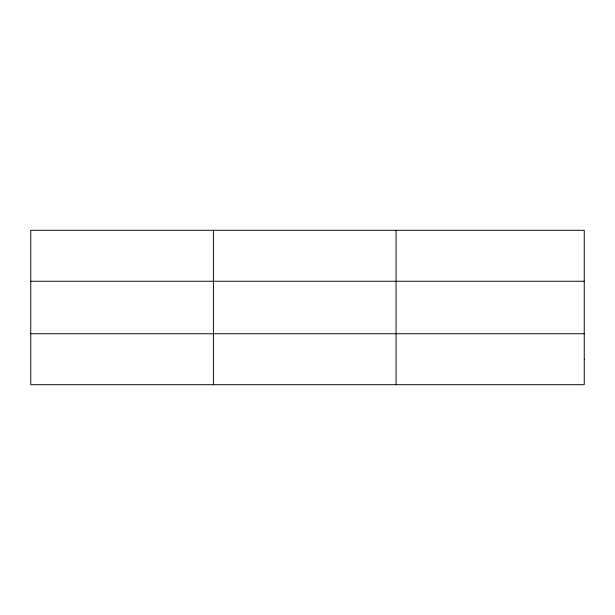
<?xml version="1.0" encoding="UTF-8"?>
<svg xmlns="http://www.w3.org/2000/svg" width="615" height="615" viewBox="0 0 615 615"><rect width="100%" height="100%" fill="white"/><g stroke="black" fill="none" stroke-linecap="round" stroke-linejoin="round"><path stroke-width="0.92" d="M213.405 384.69L213.405 230.31M396.06 384.69L396.06 230.31M30.75 281.255L584.25 281.255M30.75 333.745L584.25 333.745M584.25 359.214L584.25 384.69L30.75 384.69L30.75 230.31L584.25 230.31L584.25 359.214"/></g></svg>
